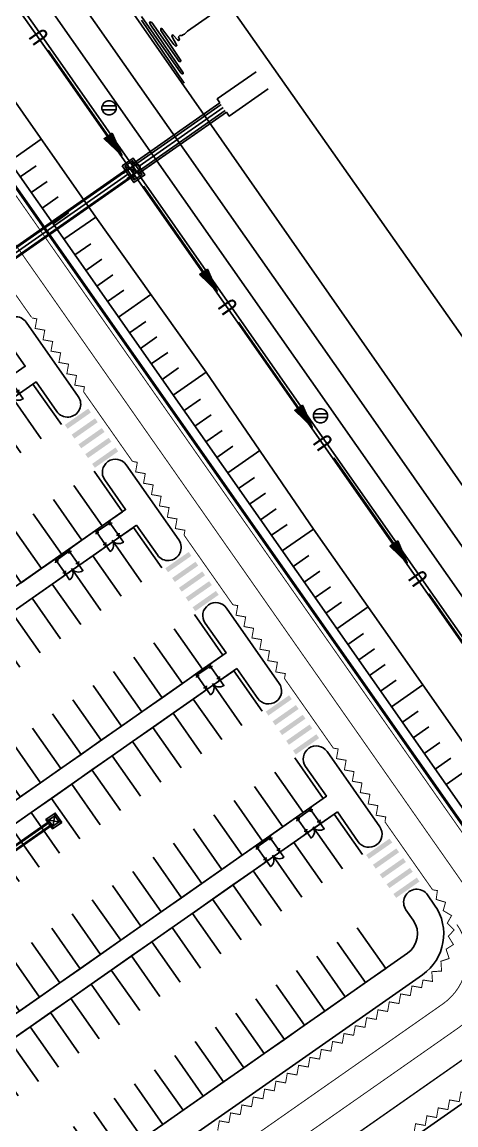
# Model space of a CAD drawing. Header units: millimetres. Extents: x 152904052 to 153933663, y 538271515 to 539240469.
# Drawn here: x 153406908 to 153452504, y 538796385 to 538912353 of the extents above; entities that cross this region are included whole.
import ezdxf
from ezdxf.enums import TextEntityAlignment as Align

# ---------------------------------------------------------------- set-up
doc = ezdxf.new("R2010")
doc.units = ezdxf.units.MM
doc.layers.add('FENC', color=7, linetype='Continuous')
doc.layers.add('SCHM', color=9, linetype='Continuous')
doc.styles.add('IIAC FONT', font='GulimChe.ttf')

# ---------------------------------------------------------------- blocks, each defined once
blk = doc.blocks.new('MF-2(H2000)')
for points in [[(48447494, 24728615), (48447141, 24728262)], [(48447141, 24728615), (48447494, 24728262)], [(48449194, 24728615), (48448841, 24728262)], [(48448841, 24728615), (48449194, 24728262)], [(48447494, 24726965), (48447141, 24726612)], [(48447141, 24726965), (48447494, 24726612)], [(48449194, 24726965), (48448841, 24726612)], [(48448841, 24726965), (48449194, 24726612)]]:
    blk.add_lwpolyline(points)
at = {"ltscale": 3}
blk.add_lwpolyline([(48447317, 24726788), (48447317, 24726788), (48447317, 24728438), (48449017, 24728438), (48449017, 24726788), (48449017, 24726788)], dxfattribs=at)
at = {"ltscale": 5}
for points in [[(48448167, 24726788, -0.4142136), (48447317, 24725938), (48447317, 24726788)], [(48448167, 24726788, 0.4142136), (48449017, 24725938), (48449017, 24726788)]]:
    blk.add_lwpolyline(points, format="xyb", dxfattribs=at)

msp = doc.modelspace()

# ---------------------------------------------------------------- linework, layer by layer
at = {"layer": 'SCHM'}
for p, q in [((153405576.2, 538897704.8), (153408910.5, 538900039.4)), ((153406723.4, 538896066.4), (153408391.3, 538897234.3)), ((153407870.5, 538894428.1), (153409539.3, 538895596.6)), ((153409017.7, 538892789.8), (153410687.3, 538893958.9)), ((153410164.8, 538891151.5), (153411835.2, 538892321.2)), ((153411312, 538889513.2), (153414656.2, 538891854.9)), ((153412459.1, 538887874.9), (153414137.4, 538889050.1)), ((153413606.3, 538886236.6), (153415290.7, 538887416.1)), ((153414753.4, 538884598.3), (153416444, 538885782.1)), ((153415900.6, 538882960), (153417597.3, 538884148.1)), ((153417047.8, 538881321.7), (153420453.4, 538883706.4)), ((153418194.9, 538879683.4), (153419903.9, 538880880.1)), ((153419342.1, 538878045.1), (153421057.2, 538879246.1)), ((153420489.2, 538876406.8), (153422210.5, 538877612)), ((153421636.4, 538874768.5), (153423363.8, 538875978)), ((153422783.5, 538873130.2), (153426245.2, 538875554.1)), ((153423930.7, 538871491.9), (153425651.7, 538872696.9)), ((153425077.8, 538869853.6), (153426789, 538871051.8)), ((153426225, 538868215.3), (153427926.3, 538869406.6)), ((153427372.1, 538866577), (153429063.6, 538867761.4)), ((153428519.3, 538864938.7), (153431882.6, 538867293.7)), ((153429666.4, 538863300.4), (153431338.3, 538864471)), ((153430813.6, 538861662.1), (153432475.6, 538862825.8)), ((153431960.7, 538860023.8), (153433612.9, 538861180.6)), ((153433107.9, 538858385.5), (153434750.2, 538859535.4)), ((153434255, 538856747.2), (153437524, 538859036.1)), ((153435402.2, 538855108.8), (153437038.3, 538856254.5)), ((153436549.4, 538853470.5), (153438187.1, 538854617.3)), ((153437696.5, 538851832.2), (153439335.9, 538852980.2)), ((153438843.7, 538850193.9), (153440484.7, 538851343)), ((153439990.8, 538848555.6), (153443276.2, 538850856.1)), ((153441138, 538846917.3), (153442782.3, 538848068.7)), ((153442285.1, 538845279), (153443931.1, 538846431.5)), ((153443432.3, 538843640.7), (153445079.9, 538844794.4)), ((153444579.4, 538842002.4), (153446228.7, 538843157.2)), ((153445726.6, 538840364.1), (153449027.6, 538842675.5)), ((153446873.7, 538838725.8), (153448523.8, 538839881.2)), ((153448020.9, 538837087.5), (153449670.6, 538838242.6)), ((153449168, 538835449.2), (153450817.3, 538836604)), ((153450315.2, 538833810.9), (153451964.1, 538834965.5)), ((153451462.3, 538832172.6), (153454759.3, 538834481.1)), ((153410402.9, 538829180.7), (153410108.2, 538827509.4)), ((153410402.9, 538829180.7), (153410108.2, 538827509.4)), ((153368826.9, 538799641.6), (153409784.5, 538828320.4)), ((153411091.2, 538828197.7), (153409419.9, 538828492.4)), ((153411091.2, 538828197.7), (153409419.9, 538828492.4)), ((153369113.7, 538799232), (153410071.3, 538827910.8))]:
    msp.add_line(p, q, dxfattribs=at)
at = {"layer": 'SCHM', "ltscale": 10}
for p, q in [((153368884.2, 538799559.6), (153409841.8, 538828238.5)), ((153369056.3, 538799313.9), (153410013.9, 538827992.7))]:
    msp.add_line(p, q, dxfattribs=at)
at = {"layer": 'SCHM'}
for points in [[(153309206.5, 538922882.6), (153362041.8, 538959878.3), (153517431.3, 538737959.2), (153500636.4, 538637005.7), (153497846.8, 538615992.3), (153507779.6, 538601806.8), (153445728.8, 538558358.4)], [(153368480.6, 538957184.3), (153379914.4, 538940774.9), (153391533.7, 538924495.3), (153403166.5, 538908225.2), (153414656.2, 538891854.9), (153426245.2, 538875554.1), (153437524, 538859036.1), (153449027.6, 538842675.5), (153460487.6, 538826284.4), (153472057.4, 538809970.2), (153483327.8, 538793446.3), (153494806.5, 538777068.3), (153506223.5, 538760647.1), (153520027.1, 538740488.4), (153516130.8, 538718753.3)], [(153419467.4, 538912921.3), (153423600.5, 538907009.6), (153423716.5, 538906909), (153423824.1, 538906922.1), (153423834.3, 538907030), (153420365.7, 538912130.8), (153420317.2, 538912340.2), (153420350, 538912363.1), (153420539.7, 538912300.7), (153423413.7, 538908210.4), (153423553.2, 538908185.6), (153423606.3, 538908309.8), (153421495.6, 538911472.2), (153421481.8, 538911675.7), (153421605.1, 538911662.1), (153422853.1, 538909990.5), (153423020.9, 538909829.8), (153423156.4, 538909859.9), (153423140.3, 538909949.5), (153422654.1, 538910859.6), (153422690.6, 538910994.6), (153422801.9, 538910975.2), (153423253.8, 538910496.5), (153423374.9, 538910399.7), (153423439.4, 538910507.8), (153423349.4, 538910791.1), (153423473.4, 538910938.6), (153423681.2, 538910946), (153423859.2, 538911041.6), (153423976.5, 538911092.8), (153424299.1, 538911398), (153428562.2, 538914368.7)], [(153423955.3, 538905930.6), (153419447.2, 538912541.8)], [(153409651.2, 538909391.4), (153415960.5, 538900380.8)], [(153427698.8, 538903856.1), (153427412, 538904265.6), (153431507.7, 538907133.5)], [(153428387, 538902873.1), (153428673.8, 538902463.5), (153432769.6, 538905331.4)], [(153415326.8, 538903534.8), (153416765.9, 538903534.8)], [(153427698.8, 538903856.1), (153418676.7, 538897538.8)], [(153415324, 538903121.5), (153416768.7, 538903121.5)], [(153428387, 538902873.1), (153419365, 538896555.8)], [(153418519, 538897764), (153418703.6, 538895756.9)], [(153417914.9, 538896883.3), (153339287.7, 538841827.9)], [(153417699.9, 538897190.4), (153419522.8, 538896330.5)], [(153418488.5, 538896064.1), (153339861.3, 538841008.7)], [(153419663.8, 538895091.9), (153425973.2, 538886081.2)], [(153429664, 538880810.1), (153435973.4, 538871799.4)], [(153408906.4, 538868540.5), (153405923.8, 538872800.1), (153408053.6, 538874291.4), (153411036.2, 538870031.8)], [(153406776.6, 538867049.2), (153403794, 538871308.8), (153405923.8, 538872800.1), (153408906.4, 538868540.5)], [(153437550.8, 538871170.8), (153438990, 538871170.8)], [(153437548.1, 538870757.5), (153438992.7, 538870757.5)], [(153439664.2, 538866528.4), (153445973.5, 538857517.7)], [(153412347.9, 538863625.6), (153415330.5, 538859366), (153417460.3, 538860857.3), (153414477.7, 538865116.9)], [(153410218.1, 538862134.3), (153413200.7, 538857874.7), (153415330.5, 538859366), (153412347.9, 538863625.6)], [(153408088.3, 538860643), (153411070.9, 538856383.4), (153413200.7, 538857874.7), (153410218.1, 538862134.3)], [(153405958.5, 538859151.7), (153408941.1, 538854892.1), (153411070.9, 538856383.4), (153408088.3, 538860643)], [(153403828.7, 538857660.4), (153406811.3, 538853400.8), (153408941.1, 538854892.1), (153405958.5, 538859151.7)], [(153419460.2, 538853468.1), (153416477.6, 538857727.7), (153418607.4, 538859219), (153421590, 538854959.4)], [(153417330.4, 538851976.8), (153414347.8, 538856236.4), (153416477.6, 538857727.7), (153419460.2, 538853468.1)], [(153415200.6, 538850485.5), (153412218.1, 538854745.1), (153414347.8, 538856236.4), (153417330.4, 538851976.8)], [(153413070.9, 538848994.2), (153410088.3, 538853253.8), (153412218.1, 538854745.1), (153415200.6, 538850485.5)], [(153410941.1, 538847502.9), (153407958.5, 538851762.5), (153410088.3, 538853253.8), (153413070.9, 538848994.2)], [(153408811.3, 538846011.6), (153405828.7, 538850271.2), (153407958.5, 538851762.5), (153410941.1, 538847502.9)], [(153449664.4, 538852246.6), (153455973.7, 538843235.9)], [(153406681.5, 538844520.3), (153403698.9, 538848779.9), (153405828.7, 538850271.2), (153408811.3, 538846011.6)], [(153422901.7, 538848553.2), (153425884.3, 538844293.6), (153428014.1, 538845784.9), (153425031.5, 538850044.5)], [(153420771.9, 538847061.9), (153423754.5, 538842802.3), (153425884.3, 538844293.6), (153422901.7, 538848553.2)], [(153418642.1, 538845570.6), (153421624.7, 538841311), (153423754.5, 538842802.3), (153420771.9, 538847061.9)], [(153416512.3, 538844079.3), (153419494.9, 538839819.7), (153421624.7, 538841311), (153418642.1, 538845570.6)], [(153414382.5, 538842588), (153417365.1, 538838328.4), (153419494.9, 538839819.7), (153416512.3, 538844079.3)], [(153430014, 538838395.7), (153427031.4, 538842655.3), (153429161.2, 538844146.6), (153432143.8, 538839887)], [(153412252.7, 538841096.7), (153415235.3, 538836837.1), (153417365.1, 538838328.4), (153414382.5, 538842588)], [(153427884.2, 538836904.4), (153424901.7, 538841164), (153427031.4, 538842655.3), (153430014, 538838395.7)], [(153410122.9, 538839605.4), (153413105.5, 538835345.8), (153415235.3, 538836837.1), (153412252.7, 538841096.7)], [(153425754.5, 538835413.1), (153422771.9, 538839672.7), (153424901.7, 538841164), (153427884.2, 538836904.4)], [(153407993.1, 538838114.1), (153410975.7, 538833854.5), (153413105.5, 538835345.8), (153410122.9, 538839605.4)], [(153423624.7, 538833921.8), (153420642.1, 538838181.4), (153422771.9, 538839672.7), (153425754.5, 538835413.1)], [(153405863.3, 538836622.8), (153408845.9, 538832363.2), (153410975.7, 538833854.5), (153407993.1, 538838114.1)], [(153421494.9, 538832430.5), (153418512.3, 538836690.1), (153420642.1, 538838181.4), (153423624.7, 538833921.8)], [(153403733.5, 538835131.5), (153406716.1, 538830871.9), (153408845.9, 538832363.2), (153405863.3, 538836622.8)], [(153419365.1, 538830939.2), (153416382.5, 538835198.8), (153418512.3, 538836690.1), (153421494.9, 538832430.5)], [(153417235.3, 538829447.9), (153414252.7, 538833707.5), (153416382.5, 538835198.8), (153419365.1, 538830939.2)], [(153433455.5, 538833480.8), (153436438.1, 538829221.2), (153438567.9, 538830712.5), (153435585.3, 538834972.1)], [(153415105.5, 538827956.6), (153412122.9, 538832216.2), (153414252.7, 538833707.5), (153417235.3, 538829447.9)], [(153431325.7, 538831989.5), (153434308.3, 538827729.9), (153436438.1, 538829221.2), (153433455.5, 538833480.8)], [(153412975.7, 538826465.3), (153409993.1, 538830724.9), (153412122.9, 538832216.2), (153415105.5, 538827956.6)], [(153429195.9, 538830498.2), (153432178.5, 538826238.6), (153434308.3, 538827729.9), (153431325.7, 538831989.5)], [(153410845.9, 538824974), (153407863.3, 538829233.6), (153409993.1, 538830724.9), (153412975.7, 538826465.3)], [(153427066.1, 538829006.9), (153430048.7, 538824747.3), (153432178.5, 538826238.6), (153429195.9, 538830498.2)], [(153408716.1, 538823482.7), (153405733.5, 538827742.3), (153407863.3, 538829233.6), (153410845.9, 538824974)], [(153424936.3, 538827515.6), (153427918.9, 538823256), (153430048.7, 538824747.3), (153427066.1, 538829006.9)], [(153440567.9, 538823323.3), (153437585.3, 538827582.9), (153439715, 538829074.2), (153442697.6, 538824814.6)], [(153406586.3, 538821991.4), (153403603.7, 538826251), (153405733.5, 538827742.3), (153408716.1, 538823482.7)], [(153422806.5, 538826024.3), (153425789.1, 538821764.7), (153427918.9, 538823256), (153424936.3, 538827515.6)], [(153438438.1, 538821832), (153435455.5, 538826091.6), (153437585.3, 538827582.9), (153440567.9, 538823323.3)], [(153420676.7, 538824533), (153423659.3, 538820273.4), (153425789.1, 538821764.7), (153422806.5, 538826024.3)], [(153436308.3, 538820340.7), (153433325.7, 538824600.3), (153435455.5, 538826091.6), (153438438.1, 538821832)], [(153418546.9, 538823041.7), (153421529.5, 538818782.1), (153423659.3, 538820273.4), (153420676.7, 538824533)], [(153434178.5, 538818849.4), (153431195.9, 538823109), (153433325.7, 538824600.3), (153436308.3, 538820340.7)], [(153416417.1, 538821550.4), (153419399.7, 538817290.8), (153421529.5, 538818782.1), (153418546.9, 538823041.7)], [(153432048.7, 538817358.1), (153429066.1, 538821617.7), (153431195.9, 538823109), (153434178.5, 538818849.4)], [(153414287.3, 538820059.1), (153417269.9, 538815799.5), (153419399.7, 538817290.8), (153416417.1, 538821550.4)], [(153429918.9, 538815866.8), (153426936.3, 538820126.4), (153429066.1, 538821617.7), (153432048.7, 538817358.1)], [(153412157.6, 538818567.8), (153415140.1, 538814308.2), (153417269.9, 538815799.5), (153414287.3, 538820059.1)], [(153427789.1, 538814375.5), (153424806.5, 538818635.1), (153426936.3, 538820126.4), (153429918.9, 538815866.8)], [(153410027.8, 538817076.5), (153413010.4, 538812816.9), (153415140.1, 538814308.2), (153412157.6, 538818567.8)], [(153407898, 538815585.2), (153410880.6, 538811325.6), (153413010.4, 538812816.9), (153410027.8, 538817076.5)], [(153423529.5, 538811392.9), (153420546.9, 538815652.5), (153422676.7, 538817143.8), (153425659.3, 538812884.2)], [(153440009.3, 538815607.5), (153442991.9, 538811348), (153445121.7, 538812839.3), (153442139.1, 538817098.8)], [(153405768.2, 538814093.9), (153408750.8, 538809834.3), (153410880.6, 538811325.6), (153407898, 538815585.2)], [(153421399.7, 538809901.6), (153418417.1, 538814161.2), (153420546.9, 538815652.5), (153423529.5, 538811392.9)], [(153437879.5, 538814116.2), (153440862.1, 538809856.7), (153442991.9, 538811348), (153440009.3, 538815607.5)], [(153403638.4, 538812602.6), (153406621, 538808343), (153408750.8, 538809834.3), (153405768.2, 538814093.9)], [(153419269.9, 538808410.3), (153416287.3, 538812669.9), (153418417.1, 538814161.2), (153421399.7, 538809901.6)], [(153435749.7, 538812624.9), (153438732.3, 538808365.4), (153440862.1, 538809856.7), (153437879.5, 538814116.2)], [(153417140.1, 538806919), (153414157.5, 538811178.6), (153416287.3, 538812669.9), (153419269.9, 538808410.3)], [(153433619.9, 538811133.6), (153436602.5, 538806874.1), (153438732.3, 538808365.4), (153435749.7, 538812624.9)], [(153415010.3, 538805427.7), (153412027.7, 538809687.3), (153414157.5, 538811178.6), (153417140.1, 538806919)], [(153431490.1, 538809642.4), (153434472.7, 538805382.8), (153436602.5, 538806874.1), (153433619.9, 538811133.6)], [(153412880.5, 538803936.4), (153409897.9, 538808196), (153412027.7, 538809687.3), (153415010.3, 538805427.7)], [(153429360.3, 538808151.1), (153432342.9, 538803891.5), (153434472.7, 538805382.8), (153431490.1, 538809642.4)], [(153410750.7, 538802445.1), (153407768.1, 538806704.7), (153409897.9, 538808196), (153412880.5, 538803936.4)], [(153427230.6, 538806659.8), (153430213.2, 538802400.2), (153432342.9, 538803891.5), (153429360.3, 538808151.1)], [(153408620.9, 538800953.8), (153405638.3, 538805213.4), (153407768.1, 538806704.7), (153410750.7, 538802445.1)], [(153425100.8, 538805168.5), (153428083.4, 538800908.9), (153430213.2, 538802400.2), (153427230.6, 538806659.8)], [(153406491.1, 538799462.5), (153403508.5, 538803722.1), (153405638.3, 538805213.4), (153408620.9, 538800953.8)], [(153422971, 538803677.2), (153425953.6, 538799417.6), (153428083.4, 538800908.9), (153425100.8, 538805168.5)], [(153420841.2, 538802185.9), (153423823.8, 538797926.3), (153425953.6, 538799417.6), (153422971, 538803677.2)], [(153418711.4, 538800694.6), (153421694, 538796435), (153423823.8, 538797926.3), (153420841.2, 538802185.9)], [(153418711.4, 538800694.6), (153421694, 538796435), (153423823.8, 538797926.3), (153420841.2, 538802185.9)], [(153416581.6, 538799203.3), (153419564.2, 538794943.7), (153421694, 538796435), (153418711.4, 538800694.6)], [(153414451.8, 538797712), (153417434.4, 538793452.4), (153419564.2, 538794943.7), (153416581.6, 538799203.3)], [(153412322, 538796220.7), (153415304.6, 538791961.1), (153417434.4, 538793452.4), (153414451.8, 538797712)]]:
    msp.add_lwpolyline(points, dxfattribs=at)
for points, const_width in [([(153283005.5, 538466034.4), (153077550.5, 538759454.5), (153361796.3, 538958485.6), (153516377.8, 538737720.2), (153499645.1, 538637137.3)], 300), ([(153330687.5, 538717451.9), (153456209.5, 538805343.3)], 150)]:
    msp.add_lwpolyline(points, dxfattribs=dict(at, const_width=const_width))
at = {"layer": 'SCHM', "ltscale": 0.005, "const_width": 100}
for points in [[(153457518.1, 538820908.9), (153366376.8, 538951072.2)], [(153413371.8, 538873485), (153413462.5, 538873999.2), (153412449.7, 538874177.8), (153412628.3, 538875190.5), (153411615.5, 538875369.1), (153411794.1, 538876381.9), (153410781.3, 538876560.5), (153410959.9, 538877573.2), (153409947.2, 538877751.8), (153410125.7, 538878764.6), (153409113, 538878943.2), (153409291.5, 538879955.9), (153408278.8, 538880134.5), (153408457.3, 538881147.3), (153407963.5, 538881234.4)], [(153423934.1, 538858401.4), (153424024.8, 538858915.5), (153423012, 538859094.1), (153423190.6, 538860106.9), (153422177.8, 538860285.4), (153422356.4, 538861298.2), (153421343.6, 538861476.8), (153421522.2, 538862489.6), (153420509.4, 538862668.1), (153420688, 538863680.9), (153419675.3, 538863859.5), (153419853.8, 538864872.3), (153418841.1, 538865050.8), (153419019.6, 538866063.6), (153418525.8, 538866150.7)], [(153434487.9, 538843329), (153434578.6, 538843843.1), (153433565.8, 538844021.7), (153433744.4, 538845034.5), (153432731.6, 538845213.1), (153432910.2, 538846225.8), (153431897.4, 538846404.4), (153432076, 538847417.2), (153431063.3, 538847595.7), (153431241.8, 538848608.5), (153430229.1, 538848787.1), (153430407.6, 538849799.9), (153429394.9, 538849978.4), (153429573.5, 538850991.2), (153429079.6, 538851078.3)], [(153445041.7, 538828256.6), (153445132.4, 538828770.7), (153444119.6, 538828949.3), (153444298.2, 538829962.1), (153443285.4, 538830140.7), (153443464, 538831153.4), (153442451.3, 538831332), (153442629.8, 538832344.8), (153441617.1, 538832523.4), (153441795.6, 538833536.1), (153440782.9, 538833714.7), (153440961.4, 538834727.5), (153439948.7, 538834906), (153440127.3, 538835918.8), (153439633.4, 538836005.9)], [(153427467.1, 538795800.4), (153427645.6, 538796813.2), (153428645.9, 538796636.8), (153428824.5, 538797649.6), (153429837.3, 538797471), (153430015.8, 538798483.8), (153431028.6, 538798305.2), (153431207.2, 538799318), (153432220, 538799139.4), (153432398.5, 538800152.2), (153433411.3, 538799973.6), (153433589.9, 538800986.4), (153434602.7, 538800807.8), (153434781.2, 538801820.5), (153435794, 538801642), (153435972.6, 538802654.7), (153436985.4, 538802476.2), (153437163.9, 538803488.9), (153438176.7, 538803310.3), (153438355.3, 538804323.1), (153439368.1, 538804144.5), (153439546.6, 538805157.3), (153440559.4, 538804978.7), (153440738, 538805991.5), (153441750.8, 538805812.9), (153441929.3, 538806825.7)], [(153457794.9, 538803184.4), (153457616.4, 538802171.6), (153456603.6, 538802350.2), (153456425, 538801337.4), (153455412.2, 538801516), (153455233.7, 538800503.2), (153454220.9, 538800681.8), (153454042.3, 538799669), (153453029.5, 538799847.6), (153452851, 538798834.8), (153451838.2, 538799013.4), (153451659.6, 538798000.6), (153450646.8, 538798179.2), (153450468.3, 538797166.5), (153449455.5, 538797345), (153449276.9, 538796332.3), (153448264.1, 538796510.8), (153448085.6, 538795498.1)]]:
    msp.add_lwpolyline(points, dxfattribs=at)
at = {"layer": 'SCHM', "ltscale": 0.3, "const_width": 100}
for points in [[(153452850.5, 538806653.6, 0.41421356), (153455060.6, 538819188.2), (153367418.2, 538944354.6)], [(153328499, 538723244.1), (153451129.7, 538809111.1, 0.41421356), (153452603.2, 538817467.4)]]:
    msp.add_lwpolyline(points, format="xyb", dxfattribs=at)
at = {"layer": 'SCHM', "ltscale": 5}
msp.add_lwpolyline([(153497166.2, 538784784.6), (153496837.9, 538784556.1), (153483152.2, 538804227.6), (153437388.5, 538869568), (153408114.8, 538911416.4), (153391697.3, 538934653.6), (153392024, 538934884.4), (153408442.1, 538911646.5), (153437716.1, 538869797.5), (153483480.2, 538804456.6)], dxfattribs=at)
at = {"layer": 'SCHM', "ltscale": 10}
for points in [[(153427819.2, 538903684), (153339350.8, 538841737.8)], [(153428266.6, 538903045.1), (153339798.2, 538841098.8)]]:
    msp.add_lwpolyline(points, dxfattribs=at)
at = {"layer": 'SCHM'}
for points in [[(153415929, 538904064.1), (153415705.9, 538903991.6), (153415516, 538903853.6), (153415378.1, 538903663.8), (153415305.6, 538903440.6), (153415305.6, 538903206), (153415378.1, 538902982.8), (153415516, 538902793), (153415705.9, 538902655.1), (153415929, 538902582.6), (153416163.7, 538902582.6), (153416386.9, 538902655.1), (153416576.7, 538902793), (153416714.6, 538902982.8), (153416787.1, 538903206), (153416787.1, 538903440.6), (153416714.6, 538903663.8), (153416576.7, 538903853.6), (153416386.9, 538903991.6), (153416163.7, 538904064.1)], [(153416370.1, 538900667.6), (153417382, 538898350.7), (153417394.4, 538898332.9), (153415545.6, 538900063.7), (153415533.1, 538900081.5), (153416370.1, 538900667.6)], [(153416354.1, 538900576.7), (153417257.3, 538898528.8), (153415641.8, 538900078), (153416354.1, 538900576.7)], [(153416325.6, 538900503.7), (153417107.7, 538898742.5), (153415720.1, 538900079.8), (153416325.6, 538900503.7)], [(153416309.6, 538900412.9), (153416958, 538898956.1), (153415793.1, 538900051.3), (153416309.6, 538900412.9)], [(153416268.6, 538900357.7), (153416820.9, 538899152), (153415859, 538900070.9), (153416268.6, 538900357.7)], [(153416270.4, 538900279.3), (153416671.2, 538899365.7), (153415949.9, 538900054.8), (153416270.4, 538900279.3)], [(153416241.9, 538900206.3), (153416521.6, 538899579.4), (153416010.4, 538900044.2), (153416241.9, 538900206.3)], [(153416225.9, 538900115.4), (153416384.4, 538899775.3), (153416101.2, 538900028.2), (153416225.9, 538900115.4)], [(153416202.7, 538900072.7), (153416234.8, 538899989), (153416167.1, 538900047.8), (153416202.7, 538900072.7)], [(153417421.3, 538897239.5), (153418654.5, 538895478.4), (153419801.3, 538896281.4), (153418568.1, 538898042.5)], [(153417699.9, 538897190.4), (153418703.6, 538895756.9), (153419522.8, 538896330.5), (153418519, 538897764)], [(153426382.7, 538886368), (153427394.6, 538884051.1), (153427407.1, 538884033.3), (153425563.6, 538885794.4), (153426382.7, 538886368)], [(153426354.3, 538886295), (153427257.5, 538884247), (153425641.9, 538885796.2), (153426354.3, 538886295)], [(153426325.8, 538886221.9), (153427107.8, 538884460.7), (153425720.3, 538885798), (153426325.8, 538886221.9)], [(153426309.8, 538886131.1), (153426958.2, 538884674.4), (153425811.1, 538885782), (153426309.8, 538886131.1)], [(153426299.1, 538886070.6), (153426821.1, 538884870.3), (153425871.7, 538885771.3), (153426299.1, 538886070.6)], [(153426270.6, 538885997.5), (153426671.4, 538885084), (153425950.1, 538885773.1), (153426270.6, 538885997.5)], [(153426242.1, 538885924.5), (153426521.8, 538885297.7), (153426028.4, 538885774.9), (153426242.1, 538885924.5)], [(153426243.9, 538885846.2), (153426384.6, 538885493.5), (153426101.4, 538885746.4), (153426243.9, 538885846.2)], [(153426202.9, 538885790.9), (153426235, 538885707.2), (153426167.3, 538885766), (153426202.9, 538885790.9)], [(153436382.9, 538872086.2), (153437394.8, 538869769.4), (153437407.3, 538869751.6), (153435576.2, 538871494.8), (153435563.8, 538871512.7), (153436382.9, 538872086.2)], [(153436354.4, 538872013.2), (153437257.7, 538869965.3), (153435642.1, 538871514.4), (153436354.4, 538872013.2)], [(153436326, 538871940.2), (153437108, 538870178.9), (153435720.5, 538871516.2), (153436326, 538871940.2)], [(153436309.9, 538871849.4), (153436970.9, 538870374.8), (153435811.3, 538871500.2), (153436309.9, 538871849.4)], [(153436299.3, 538871788.8), (153436821.3, 538870588.5), (153435871.9, 538871489.5), (153436299.3, 538871788.8)], [(153436270.8, 538871715.8), (153436671.6, 538870802.2), (153435950.2, 538871491.3), (153436270.8, 538871715.8)], [(153436242.3, 538871642.8), (153436534.5, 538870998.1), (153436028.6, 538871493.1), (153436242.3, 538871642.8)], [(153436244.1, 538871564.4), (153436384.8, 538871211.8), (153436101.6, 538871464.6), (153436244.1, 538871564.4)], [(153436215.6, 538871491.4), (153436235.2, 538871425.5), (153436180, 538871466.4), (153436215.6, 538871491.4)], [(153438153.1, 538871700.1), (153437929.9, 538871627.6), (153437740.1, 538871489.7), (153437602.1, 538871299.8), (153437529.6, 538871076.7), (153437529.6, 538870842), (153437602.1, 538870618.9), (153437740.1, 538870429), (153437929.9, 538870291.1), (153438153.1, 538870218.6), (153438387.7, 538870218.6), (153438610.9, 538870291.1), (153438800.7, 538870429), (153438938.7, 538870618.9), (153439011.2, 538870842), (153439011.2, 538871076.7), (153438938.7, 538871299.8), (153438800.7, 538871489.7), (153438610.9, 538871627.6), (153438387.7, 538871700.1)], [(153446400.9, 538857816.9), (153447395, 538855487.6), (153447407.5, 538855469.8), (153445576.4, 538857213.1), (153445564, 538857230.9), (153446400.9, 538857816.9)], [(153446354.6, 538857731.5), (153447257.9, 538855683.5), (153445642.3, 538857232.7), (153446354.6, 538857731.5)], [(153446326.2, 538857658.4), (153447108.2, 538855897.2), (153445720.7, 538857234.5), (153446326.2, 538857658.4)], [(153446327.9, 538857580.1), (153446971.1, 538856093.1), (153445811.5, 538857218.5), (153446327.9, 538857580.1)], [(153446299.5, 538857507), (153446821.4, 538856306.8), (153445889.9, 538857220.3), (153446299.5, 538857507)], [(153446271, 538857434), (153446671.8, 538856520.5), (153445950.4, 538857209.6), (153446271, 538857434)], [(153446260.3, 538857373.5), (153446534.7, 538856716.3), (153446028.8, 538857211.4), (153446260.3, 538857373.5)], [(153446244.3, 538857282.6), (153446385, 538856930), (153446119.6, 538857195.4), (153446244.3, 538857282.6)], [(153446215.8, 538857209.6), (153446235.4, 538857143.7), (153446180.2, 538857184.7), (153446215.8, 538857209.6)], [(153411091.2, 538828197.7), (153410108.2, 538827509.4), (153409419.9, 538828492.4), (153410402.9, 538829180.7)], [(153410812.6, 538828246.8), (153410157.3, 538827787.9), (153409698.4, 538828443.2), (153410353.8, 538828902.1)]]:
    msp.add_lwpolyline(points, close=True, dxfattribs=at)
at = {"layer": 'SCHM', "ltscale": 5, "flags": 128}
for points in [[(153428042.9, 538903364.6), (153419225.7, 538897190.7)], [(153417996.9, 538896330.3), (153339656.4, 538841475.7)]]:
    msp.add_lwpolyline(points, dxfattribs=at)
at = {"layer": 'SCHM', "ltscale": 0.05, "const_width": 100}
for points in [[(153407907.2, 538881299.9), (153402769.2, 538888628.1)], [(153418509.9, 538866156.8), (153413371.8, 538873485)], [(153429072.2, 538851073.2), (153423934.1, 538858401.4)], [(153439626, 538836000.8), (153434487.9, 538843329)], [(153450050.2, 538821113.2), (153445041.7, 538828256.6)]]:
    msp.add_lwpolyline(points, dxfattribs=at)
at = {"layer": 'SCHM', "ltscale": 0.0008}
for points in [[(153410567.2, 538871399, 1.0001704), (153412819.4, 538872976.1), (153407350.2, 538880787.8, 1), (153405097.6, 538879210.4), (153407234.1, 538876159.1), (153281248.6, 538787943), (153279112, 538790994.4, 1), (153276859.3, 538789417), (153282279.6, 538781676.1, 1), (153284532.3, 538783253.4), (153282395.7, 538786304.7), (153408381.3, 538874520.8)], [(153418935.1, 538859448.4), (153292949.5, 538771232.3), (153295086.1, 538768181, -1), (153292833.4, 538766603.7), (153287413.1, 538774344.6, -1), (153289665.8, 538775922), (153291802.4, 538772870.6), (153417787.9, 538861086.7), (153415594, 538864220, -1), (153417846.7, 538865797.3), (153423381.7, 538857892.5, -1), (153421129, 538856315.1)], [(153429488.9, 538844376), (153303503.3, 538756159.9), (153305639.9, 538753108.6, -1), (153303387.2, 538751531.3), (153297966.9, 538759272.2, -1), (153300219.6, 538760849.6), (153302356.2, 538757798.2), (153428341.8, 538846014.3), (153426147.8, 538849147.6, -1), (153428400.5, 538850724.9), (153433935.5, 538842820.1, -1), (153431682.8, 538841242.7)], [(153440042.7, 538829303.6), (153314057.1, 538741087.5), (153316193.7, 538738036.2, -1), (153313941, 538736458.9), (153308520.7, 538744199.9, -1), (153310773.4, 538745777.2), (153312910, 538742725.8), (153438895.6, 538830941.9), (153436701.6, 538834075.2, -1), (153438954.3, 538835652.5), (153444489.3, 538827747.7, -1), (153442236.6, 538826170.3)], [(153458278.7, 538802214.4, -0.23236618), (153463908.8, 538802799.5), (153341324.5, 538716965, 0.41421356), (153340710.5, 538713483.2), (153341413.2, 538712479.8, -0.41421356), (153341075.5, 538710564.8), (153336160.6, 538707123.3, -0.41421356), (153334245.6, 538707461), (153333542.9, 538708464.4, -0.41421356), (153334832.2, 538715776.3)]]:
    msp.add_lwpolyline(points, format="xyb", close=True, dxfattribs=at)
msp.add_lwpolyline([(153322013.7, 538729724.1, 0.41547649), (153325576.8, 538729133), (153447401.5, 538814435.6, 0.41421356), (153448015.4, 538817917.4), (153447255.4, 538819002.8, -1), (153449508.1, 538820580.1), (153450268.1, 538819494.7, -0.41421356), (153448978.8, 538812182.9), (153327091.5, 538726836.5, -0.40923242), (153319775.4, 538728126.5), (153319074.5, 538729127.5, -1), (153321327.2, 538730704.8), (153322020.1, 538729715.2)], format="xyb", dxfattribs=at)
at = {"layer": 'SCHM', "ltscale": 0.005}
msp.add_lwpolyline([(153441929.3, 538806825.7, 100, 100, 0), (153442942.1, 538806647.1, 100, 100, 0), (153443120.7, 538807659.9, 100, 100, 0), (153444133.5, 538807481.3, 100, 100, 0), (153444312, 538808494.1, 100, 100, 0), (153445324.8, 538808315.5, 100, 100, 0), (153445503.4, 538809328.3, 100, 100, 0), (153446516.2, 538809149.7, 100, 100, 0), (153446694.7, 538810162.5, 100, 100, 0), (153447707.5, 538809983.9, 100, 100, 0), (153447886.1, 538810996.6, 100, 100, 0), (153448898.8, 538810818.1, 100, 100, 0), (153449041.1, 538811624.6, 100, 100, 0), (153450038.6, 538811472.6, 100, 100, 0), (153449969.7, 538812498.7, 100, 100, 0), (153450995.8, 538812567.6, 100, 100, 0), (153450927, 538813593.6, 100, 100, 0), (153451786.6, 538813885.1, 100, 100, 0), (153451474.3, 538814864.9, 100, 100, 0), (153452239.2, 538815353.5, 100, 100, 0), (153451701.6, 538816230.1, 100, 100, 0), (153452327.5, 538816887.5, 100, 100, 0), (153451595.8, 538817610.1, 100, 100, 0), (153452046.3, 538818398.1, 100, 100, 0), (153451163, 538818924.8, 100, 100, 0), (153451411.9, 538819797.6, 100, 100, 0), (153450428.3, 538820097.7, 100, 100, 0), (153450556.8, 538821023.9, 100, 100, 0), (153450050.2, 538821113.2, 0, 0, 0)], format="xyseb", dxfattribs=at)
at = {"layer": 'SCHM', "ltscale": 0.3, "const_width": 100}
msp.add_lwpolyline([(153452850.5, 538806653.6), (153330219.7, 538720786.6)], dxfattribs=at)
at = {"layer": 'SCHM'}
for points in [[(153605671.7, 538661119.6, 0), (153586460.4, 538688420.7, 0), (153560864.3, 538725554.7, 0), (153542852.3, 538750871.7, 0), (153512591.2, 538794296.6, 0), (153496620.2, 538817330.6, 0), (153452331.1, 538880530.5, 0), (153423575, 538921468.5, 0), (153406889, 538945321.5, 0), (153380776, 538982784.4, 0), (153359219.9, 539013642.4, 0)], [(153522817.3, 538753249.6, 0), (153521322.3, 538756701.6, 0), (153519829.3, 538760017.6, 0), (153516272.3, 538765824.6, 0), (153508820.2, 538777798.6, 0), (153485677.2, 538810687.6, 0), (153441360.1, 538874115.5, 0), (153412937.1, 538914633.5, 0), (153370333, 538975620.4, 0), (153349016.9, 539005983.4, 0), (153344710.2, 539012382.3, 0)], [(153523383.3, 538731291.6, 0), (153521562.3, 538745249.6, 0), (153521183.3, 538747837.6, 0), (153520611.3, 538750462.6, 0), (153519682.3, 538752996.6, 0), (153518897.3, 538754861.6, 0), (153517595.3, 538757801.6, 0), (153516728.3, 538759372.6, 0), (153514167.3, 538763688.6, 0), (153512064.3, 538767102.6, 0), (153506227.2, 538776319.6, 0), (153483314.2, 538808904.6, 0), (153438953.1, 538872268.5, 0), (153410463.1, 538912896.5, 0), (153367807, 538973919.4, 0), (153347229.9, 539004335.4, 0), (153342732.4, 539010997.4, 0)], [(153595932.4, 538660118.7, 0), (153589993.4, 538667692.7, 0), (153579641.4, 538683515.7, 0), (153558123.3, 538714318.7, 0), (153553293.3, 538720573.7, 0), (153535150.3, 538746908.6, 0), (153505170.2, 538789297.6, 0), (153488580.2, 538812767.6, 0), (153444420.1, 538876207.5, 0), (153416296, 538916579.5, 0), (153373419, 538977884.4, 0), (153351708.9, 539008691.4, 0)]]:
    msp.add_polyline3d(points, dxfattribs=at)
for points in [[(153411687.4, 538869580.7), (153414144.8, 538871301.5), (153411400.6, 538869990.2), (153413858, 538871711.1)], [(153412404.5, 538868556.8), (153414861.8, 538870277.6), (153412117.6, 538868966.3), (153414575, 538870687.2)], [(153413121.5, 538867532.9), (153415578.8, 538869253.7), (153412834.7, 538867942.4), (153415292, 538869663.3)], [(153413838.5, 538866509), (153416295.9, 538868229.8), (153413551.7, 538866918.5), (153416009.1, 538868639.4)], [(153414555.6, 538865485.1), (153417012.9, 538867205.9), (153414268.7, 538865894.6), (153416726.1, 538867615.5)], [(153422245.5, 538854502.7), (153424702.9, 538856223.5), (153421958.7, 538854912.3), (153424416.2, 538856633)], [(153422962.5, 538853478.8), (153425419.9, 538855199.5), (153422675.7, 538853888.4), (153425133.1, 538855609.1)], [(153423679.4, 538852454.9), (153426136.9, 538854175.6), (153423392.6, 538852864.4), (153425850.1, 538854585.2)], [(153424396.4, 538851430.9), (153426853.9, 538853151.6), (153424109.6, 538851840.5), (153426567.1, 538853561.2)], [(153425113.4, 538850407), (153427570.8, 538852127.7), (153424826.6, 538850816.6), (153427284, 538852537.3)], [(153432799.3, 538839430.3), (153435256.7, 538841151.1), (153432512.5, 538839839.9), (153434970, 538841560.6)], [(153433516.3, 538838406.4), (153435973.7, 538840127.1), (153433229.5, 538838816), (153435686.9, 538840536.7)], [(153434233.2, 538837382.5), (153436690.7, 538839103.2), (153433946.4, 538837792), (153436403.9, 538839512.8)], [(153434950.2, 538836358.5), (153437407.7, 538838079.3), (153434663.4, 538836768.1), (153437120.9, 538838488.8)], [(153435667.2, 538835334.6), (153438124.6, 538837055.3), (153435380.4, 538835744.2), (153437837.8, 538837464.9)], [(153443353.1, 538824357.9), (153445810.6, 538826078.7), (153443066.3, 538824767.5), (153445523.8, 538826488.3)], [(153444070.1, 538823334), (153446527.5, 538825054.7), (153443783.3, 538823743.6), (153446240.7, 538825464.3)], [(153444787, 538822310.1), (153447244.5, 538824030.8), (153444500.2, 538822719.6), (153446957.7, 538824440.4)], [(153445504, 538821286.1), (153447961.5, 538823006.9), (153445217.2, 538821695.7), (153447674.7, 538823416.4)], [(153446221, 538820262.2), (153448678.4, 538821982.9), (153445934.2, 538820671.8), (153448391.6, 538822392.5)]]:
    msp.add_solid(points, dxfattribs=at)

# ---------------------------------------------------------------- block references
at = {"layer": 'FENC', "rotation": 35.00000000244937}
for p in [(127902111.2, 490829216.9), (127912665, 490814144.5), (127908405.4, 490811161.9), (127923218.8, 490799072.1), (127933772.6, 490783999.7), (127929513, 490781017.1)]:
    msp.add_blockref('MF-2(H2000)', p, dxfattribs=at)

# ---------------------------------------------------------------- texts
at = {"layer": 'SCHM', "style": 'IIAC FONT'}
for p in [(153408662.8, 538910802.9), (153418529.1, 538896712.4), (153428535.6, 538882421.7), (153438535.7, 538868140), (153448535.9, 538853858.2)]:
    msp.add_text('U', height=1918.8, rotation=125.000001, dxfattribs=at).set_placement(p, align=Align.MIDDLE_CENTER)

doc.saveas('drawing.dxf')
